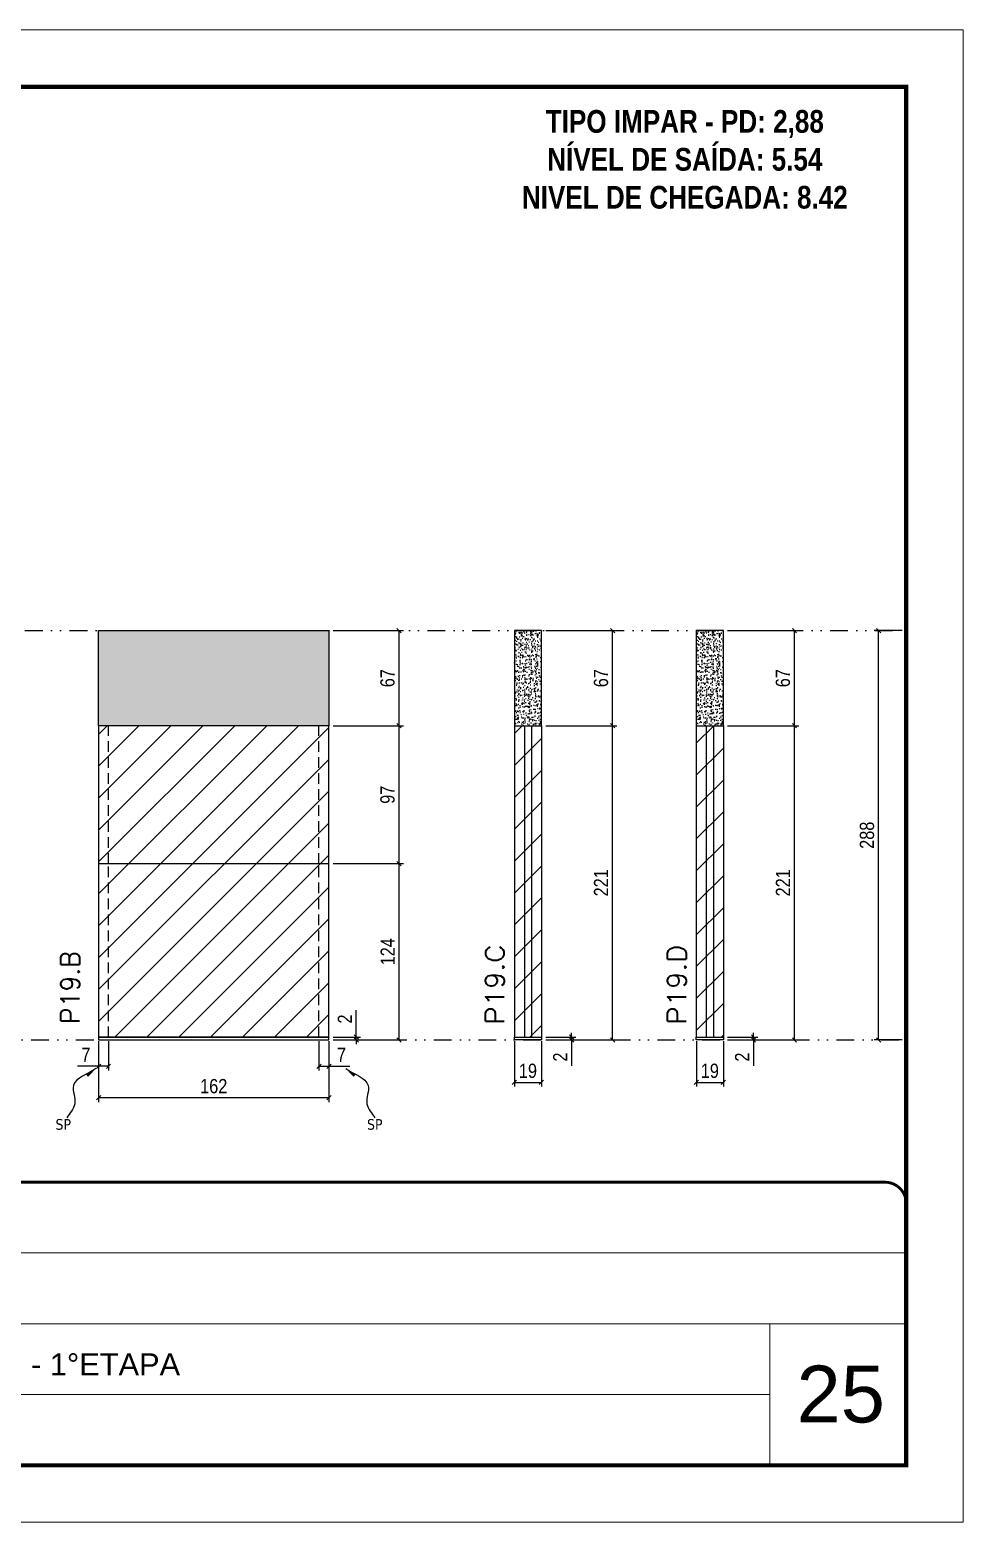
# Model space of a CAD drawing. Extents: x 14400 to 24104, y -21631 to 6985.
# Drawn here: x 15242 to 15898, y -957 to 93 of the extents above; entities that cross this region are included whole.
import ezdxf

# ---------------------------------------------------------------- set-up
doc = ezdxf.new("R2010")
doc.units = 0
for name, pattern in [('CONTINUO', [0]), ('DASHED', [0.75, 0.5, -0.25]), ('DIVIDE2', [0.625, 0.25, -0.125, 0, -0.125, 0, -0.125]), ('HIDDEN', [0.375, 0.25, -0.125])]:
    doc.linetypes.add(name, pattern=pattern)
for name, color, linetype, lineweight in [('CARIMBO', 255, 'Continuous', 9), ('Folhas', 255, 'Continuous', 9), ('Hachura', 251, 'Continuous', 9), ('SARRAFO DE PRESSAO', 251, 'DASHED', 9), ('Texto Seção', 7, 'Continuous', 15)]:
    doc.layers.add(name, color=color, linetype=linetype, lineweight=lineweight)
for name, color, linetype in [('COTA', 241, 'Continuous'), ('NOMENCLATURA', 7, 'Continuous'), ('Nível', 160, 'Continuous'), ('Painéis', 200, 'Continuous'), ('SARR_2.2x7', 40, 'Continuous'), ('Sarrafo de Pressão', 42, 'HIDDEN'), ('texto', 7, 'Continuous')]:
    doc.layers.add(name, color=color, linetype=linetype)
doc.styles.add('ARIAL', font='arial.ttf')
doc.styles.add('COTA TECNICA', font='techl___.ttf', dxfattribs={"height": 10})
doc.styles.add('COTA TECNICA-50', font='techl___.ttf', dxfattribs={"height": 10})
doc.styles.add('REGUA-120', font='ROMANS.shx', dxfattribs={"height": 15})
doc.styles.add('ROMANC', font='techb___.ttf', dxfattribs={"height": 2.5})
doc.styles.get("Standard").update_dxf_attribs({"font": 'arial.ttf'})
doc.dimstyles.new('COTA PAINEL-50', dxfattribs={"dimtxt": 10, "dimasz": 3, "dimexe": 3, "dimexo": 3, "dimgap": 3, "dimtad": 1, "dimdec": 1, "dimzin": 12, "dimdsep": 46, "dimtxsty": 'COTA TECNICA-50', "dimblk1": 'OBLIQUE', "dimblk2": 'OBLIQUE', "dimsah": 1, "dimcen": 0.9, "dimclrd": 4, "dimclre": 4, "dimclrt": 240, "dimadec": 1, "dimazin": 3, "dimtfac": 1, "dimtdec": 1, "dimtmove": 0, "dimatfit": 3, "dimfxl": 1, "dimtolj": 1, "dimtzin": 12, "dimarcsym": 0})
doc.dimstyles.new('PAINEL', dxfattribs={"dimtxt": 10, "dimasz": 3, "dimexe": 3, "dimexo": 3, "dimgap": 3, "dimtad": 1, "dimdec": 1, "dimzin": 12, "dimdsep": 46, "dimtxsty": 'COTA TECNICA', "dimblk1": 'OBLIQUE', "dimblk2": 'OBLIQUE', "dimsah": 1, "dimcen": 0.9, "dimclrd": 4, "dimclre": 4, "dimclrt": 240, "dimadec": 1, "dimazin": 3, "dimtfac": 1, "dimtdec": 1, "dimtmove": 0, "dimatfit": 3, "dimfxl": 1, "dimtolj": 1, "dimtzin": 12, "dimarcsym": 0})
doc.dimstyles.get("Standard").update_dxf_attribs({"dimtxt": 0.18, "dimasz": 0.18, "dimexe": 0.18, "dimexo": 0.0625, "dimgap": 0.09, "dimtad": 0, "dimtih": 1, "dimtoh": 1, "dimdec": 4, "dimzin": 0, "dimdsep": 46, "dimtxsty": 'Standard', "dimcen": 0.09, "dimadec": 0, "dimazin": 0, "dimtfac": 1, "dimtdec": 4, "dimtofl": 0, "dimtmove": 0, "dimatfit": 3, "dimfxl": 1, "dimtolj": 1, "dimtzin": 0, "dimarcsym": 0})

# ---------------------------------------------------------------- blocks, each defined once
blk = doc.blocks.new('9999999999')
at = {"color": 30, "linetype": 'CONTINUO'}
for p, q in [((98564.6, 34379.6), (99584, 34379.6)), ((98564.6, 34329.8), (99488, 34329.8)), ((99584, 34329.8), (99488, 34329.8)), ((99488, 34329.8), (99488, 34230.2)), ((98564.6, 34280), (99488, 34280))]:
    blk.add_line(p, q, dxfattribs=at)
at = {"color": 30, "linetype": 'CONTINUO', "const_width": 2}
blk.add_lwpolyline([(99584, 34230.2), (99584, 34414.4, 0.414214), (99569, 34429.4), (98229, 34429.4, 0.414214), (98214, 34414.4), (98214, 34245.2, 0.414214), (98229, 34230.2), (99584, 34230.2)], format="xyb", dxfattribs=at)
at = {"layer": 'Folhas'}
blk.add_lwpolyline([(98139, 34190.2), (99624, 34190.2), (99624, 35240.2), (98139, 35240.2)], close=True, dxfattribs=at)
at = {"layer": 'Folhas', "color": 30, "const_width": 3}
blk.add_lwpolyline([(98214, 34230.2), (99584, 34230.2), (99584, 35200.2), (98214, 35200.2)], close=True, dxfattribs=at)
at = {"color": 7, "linetype": 'Continuous', "ltscale": 5, "style": 'ARIAL'}
blk.add_text('TIPO IMPAR - 1°ETAPA', height=15.483, dxfattribs=at).set_placement((98837.7, 34293.5))
blk = doc.blocks.new('_Oblique')
at = {"color": 0, "linetype": 'ByBlock', "lineweight": -2}
blk.add_line((-0.5, -0.5), (0.5, 0.5), dxfattribs=at)
blk = doc.blocks.new('*D1138')
at = {"layer": 'COTA', "color": 4, "lineweight": -2, "transparency": 16777216}
for p, q in [((15855.5, -329.4), (15836, -329.4)), ((15839, -617.4), (15839, -329.4)), ((15855.5, -617.4), (15836, -617.4))]:
    blk.add_line(p, q, dxfattribs=at)
at = {"layer": 'Defpoints', "color": 0, "transparency": 16777216}
for p in [(15839, -329.4), (15858.5, -329.4), (15858.5, -617.4)]:
    blk.add_point(p, dxfattribs=at)
at = {"layer": 'COTA', "color": 4, "lineweight": -2, "transparency": 16777216, "xscale": 3, "yscale": 3, "zscale": 3}
for p, rotation in [((15839, -329.4), 90), ((15839, -617.4), 270)]:
    blk.add_blockref('_Oblique', p, dxfattribs=dict(at, rotation=rotation))
at = {"layer": 'COTA', "color": 240, "transparency": 16777216, "insert": (15830.9, -473.4), "char_height": 10, "attachment_point": 5, "rotation": 90, "style": 'COTA TECNICA'}
blk.add_mtext('\\A1;288', dxfattribs=at)
blk = doc.blocks.new('*D1146')
at = {"layer": 'COTA', "color": 4, "lineweight": -2, "transparency": 16777216}
for p, q in [((15290.6, -618.4), (15290.6, -661.1)), ((15452.6, -618.4), (15452.6, -661.1)), ((15452.6, -658.1), (15290.6, -658.1))]:
    blk.add_line(p, q, dxfattribs=at)
at = {"layer": 'Defpoints', "color": 0, "transparency": 16777216}
for p in [(15290.6, -615.4), (15452.6, -615.4), (15290.6, -658.1)]:
    blk.add_point(p, dxfattribs=at)
at = {"layer": 'COTA', "color": 4, "lineweight": -2, "transparency": 16777216, "xscale": 3, "yscale": 3, "zscale": 3, "rotation": 180}
blk.add_blockref('_Oblique', (15290.6, -658.1), dxfattribs=at)
at = {"layer": 'COTA', "color": 4, "lineweight": -2, "transparency": 16777216, "xscale": 3, "yscale": 3, "zscale": 3}
blk.add_blockref('_Oblique', (15452.6, -658.1), dxfattribs=at)
at = {"layer": 'COTA', "color": 240, "transparency": 16777216, "insert": (15371.6, -650), "char_height": 10, "attachment_point": 5, "style": 'COTA TECNICA'}
blk.add_mtext('\\A1;162', dxfattribs=at)
blk = doc.blocks.new('*D1147')
at = {"layer": 'COTA', "color": 4, "lineweight": -2, "transparency": 16777216}
for p, q in [((15445.6, -618.4), (15445.6, -639)), ((15452.6, -620.4), (15452.6, -639)), ((15445.6, -636), (15452.6, -636)), ((15452.6, -636), (15467.3, -636))]:
    blk.add_line(p, q, dxfattribs=at)
at = {"layer": 'Defpoints', "color": 0, "transparency": 16777216}
for p in [(15445.6, -615.4), (15452.6, -617.4), (15452.6, -636)]:
    blk.add_point(p, dxfattribs=at)
at = {"layer": 'COTA', "color": 4, "lineweight": -2, "transparency": 16777216, "xscale": 3, "yscale": 3, "zscale": 3, "rotation": 180}
blk.add_blockref('_Oblique', (15445.6, -636), dxfattribs=at)
at = {"layer": 'COTA', "color": 4, "lineweight": -2, "transparency": 16777216, "xscale": 3, "yscale": 3, "zscale": 3}
blk.add_blockref('_Oblique', (15452.6, -636), dxfattribs=at)
at = {"layer": 'COTA', "color": 240, "transparency": 16777216, "insert": (15461.4, -627.9), "char_height": 10, "attachment_point": 5, "style": 'COTA TECNICA-50'}
blk.add_mtext('\\A1;7', dxfattribs=at)
blk = doc.blocks.new('*D1148')
at = {"layer": 'COTA', "color": 4, "lineweight": -2, "transparency": 16777216}
for p, q in [((15297.6, -618.4), (15297.6, -639)), ((15290.6, -620.4), (15290.6, -639)), ((15290.6, -636), (15275.8, -636)), ((15297.6, -636), (15290.6, -636))]:
    blk.add_line(p, q, dxfattribs=at)
at = {"layer": 'Defpoints', "color": 0, "transparency": 16777216}
for p in [(15290.6, -617.4), (15297.6, -615.4), (15290.6, -636)]:
    blk.add_point(p, dxfattribs=at)
at = {"layer": 'COTA', "color": 4, "lineweight": -2, "transparency": 16777216, "xscale": 3, "yscale": 3, "zscale": 3, "rotation": 180}
blk.add_blockref('_Oblique', (15290.6, -636), dxfattribs=at)
at = {"layer": 'COTA', "color": 4, "lineweight": -2, "transparency": 16777216, "xscale": 3, "yscale": 3, "zscale": 3}
blk.add_blockref('_Oblique', (15297.6, -636), dxfattribs=at)
at = {"layer": 'COTA', "color": 240, "transparency": 16777216, "insert": (15281.7, -627.9), "char_height": 10, "attachment_point": 5, "style": 'COTA TECNICA-50'}
blk.add_mtext('\\A1;7', dxfattribs=at)
blk = doc.blocks.new('*D1150')
at = {"layer": 'COTA', "color": 4, "linetype": 'ByBlock', "lineweight": -2, "transparency": 16777216}
for p, q in [((15455.6, -493.4), (15504.9, -493.4)), ((15501.9, -617.4), (15501.9, -493.4)), ((15455.6, -617.4), (15504.9, -617.4))]:
    blk.add_line(p, q, dxfattribs=at)
at = {"layer": 'Defpoints', "color": 0, "linetype": 'ByBlock', "transparency": 16777216}
for p in [(15452.6, -493.4), (15501.9, -493.4), (15452.6, -617.4)]:
    blk.add_point(p, dxfattribs=at)
at = {"layer": 'COTA', "color": 4, "linetype": 'ByBlock', "lineweight": -2, "transparency": 16777216, "xscale": 3, "yscale": 3, "zscale": 3}
for p, rotation in [((15501.9, -493.4), 90), ((15501.9, -617.4), 270)]:
    blk.add_blockref('_Oblique', p, dxfattribs=dict(at, rotation=rotation))
at = {"layer": 'COTA', "color": 240, "linetype": 'ByBlock', "transparency": 16777216, "insert": (15493.9, -555.4), "char_height": 10, "attachment_point": 5, "rotation": 90, "style": 'COTA TECNICA'}
blk.add_mtext('\\A1;124', dxfattribs=at)
blk = doc.blocks.new('*D1149')
at = {"layer": 'COTA', "color": 4, "lineweight": -2, "transparency": 16777216}
for p, q in [((15471.8, -615.4), (15471.8, -596.6)), ((15455.6, -615.4), (15474.8, -615.4)), ((15455.6, -617.4), (15474.8, -617.4)), ((15471.8, -617.4), (15471.8, -615.4)), ((15471.8, -617.4), (15471.8, -620.4))]:
    blk.add_line(p, q, dxfattribs=at)
at = {"layer": 'Defpoints', "color": 0, "transparency": 16777216}
for p in [(15452.6, -615.4), (15452.6, -617.4), (15471.8, -617.4)]:
    blk.add_point(p, dxfattribs=at)
at = {"layer": 'COTA', "color": 4, "lineweight": -2, "transparency": 16777216, "xscale": 3, "yscale": 3, "zscale": 3}
for p, rotation in [((15471.8, -615.4), 270), ((15471.8, -617.4), 90)]:
    blk.add_blockref('_Oblique', p, dxfattribs=dict(at, rotation=rotation))
at = {"layer": 'COTA', "color": 240, "transparency": 16777216, "insert": (15463.8, -602.7), "char_height": 10, "attachment_point": 5, "rotation": 90, "style": 'COTA TECNICA-50'}
blk.add_mtext('\\A1;2', dxfattribs=at)
blk = doc.blocks.new('*D1151')
at = {"layer": 'COTA', "color": 4, "linetype": 'ByBlock', "lineweight": -2, "transparency": 16777216}
for p, q in [((15455.6, -493.4), (15504.9, -493.4)), ((15501.9, -617.4), (15501.9, -493.4)), ((15455.6, -617.4), (15504.9, -617.4))]:
    blk.add_line(p, q, dxfattribs=at)
at = {"layer": 'Defpoints', "color": 0, "linetype": 'ByBlock', "transparency": 16777216}
for p in [(15452.6, -493.4), (15501.9, -493.4), (15452.6, -617.4)]:
    blk.add_point(p, dxfattribs=at)
at = {"layer": 'COTA', "color": 4, "linetype": 'ByBlock', "lineweight": -2, "transparency": 16777216, "xscale": 3, "yscale": 3, "zscale": 3}
for p, rotation in [((15501.9, -493.4), 90), ((15501.9, -617.4), 270)]:
    blk.add_blockref('_Oblique', p, dxfattribs=dict(at, rotation=rotation))
at = {"layer": 'COTA', "color": 240, "linetype": 'ByBlock', "transparency": 16777216, "insert": (15493.9, -555.4), "char_height": 10, "attachment_point": 5, "rotation": 90, "style": 'COTA TECNICA'}
blk.add_mtext('\\A1;124', dxfattribs=at)
blk = doc.blocks.new('*D1152')
at = {"layer": 'COTA', "color": 4, "lineweight": -2, "transparency": 16777216}
for p, q in [((15455.6, -396.4), (15504.9, -396.4)), ((15501.9, -493.4), (15501.9, -396.4)), ((15455.6, -493.4), (15504.9, -493.4))]:
    blk.add_line(p, q, dxfattribs=at)
at = {"layer": 'Defpoints', "color": 0, "transparency": 16777216}
for p in [(15452.6, -396.4), (15501.9, -396.4), (15452.6, -493.4)]:
    blk.add_point(p, dxfattribs=at)
at = {"layer": 'COTA', "color": 4, "lineweight": -2, "transparency": 16777216, "xscale": 3, "yscale": 3, "zscale": 3}
for p, rotation in [((15501.9, -396.4), 90), ((15501.9, -493.4), 270)]:
    blk.add_blockref('_Oblique', p, dxfattribs=dict(at, rotation=rotation))
at = {"layer": 'COTA', "color": 240, "transparency": 16777216, "insert": (15493.8, -444.9), "char_height": 10, "attachment_point": 5, "rotation": 90, "style": 'COTA TECNICA'}
blk.add_mtext('\\A1;97', dxfattribs=at)
blk = doc.blocks.new('*D1153')
at = {"layer": 'COTA', "color": 4, "lineweight": -2, "transparency": 16777216}
for p, q in [((15583, -618.4), (15583, -650.3)), ((15602, -618.4), (15602, -650.3)), ((15583, -647.3), (15602, -647.3))]:
    blk.add_line(p, q, dxfattribs=at)
at = {"layer": 'Defpoints', "color": 0, "transparency": 16777216}
for p in [(15583, -615.4), (15602, -615.4), (15602, -647.3)]:
    blk.add_point(p, dxfattribs=at)
at = {"layer": 'COTA', "color": 4, "lineweight": -2, "transparency": 16777216, "xscale": 3, "yscale": 3, "zscale": 3, "rotation": 180}
blk.add_blockref('_Oblique', (15583, -647.3), dxfattribs=at)
at = {"layer": 'COTA', "color": 4, "lineweight": -2, "transparency": 16777216, "xscale": 3, "yscale": 3, "zscale": 3}
blk.add_blockref('_Oblique', (15602, -647.3), dxfattribs=at)
at = {"layer": 'COTA', "color": 240, "transparency": 16777216, "insert": (15592.5, -639.2), "char_height": 10, "attachment_point": 5, "style": 'COTA TECNICA'}
blk.add_mtext('\\A1;19', dxfattribs=at)
blk = doc.blocks.new('*D1154')
at = {"layer": 'COTA', "color": 4, "lineweight": -2, "transparency": 16777216}
for p, q in [((15605, -615.4), (15626.2, -615.4)), ((15605, -617.4), (15626.2, -617.4)), ((15623.2, -615.4), (15623.2, -612.4)), ((15623.2, -615.4), (15623.2, -617.4)), ((15623.2, -617.4), (15623.2, -635.6))]:
    blk.add_line(p, q, dxfattribs=at)
at = {"layer": 'Defpoints', "color": 0, "transparency": 16777216}
for p in [(15602, -615.4), (15602, -617.4), (15623.2, -615.4)]:
    blk.add_point(p, dxfattribs=at)
at = {"layer": 'COTA', "color": 4, "lineweight": -2, "transparency": 16777216, "xscale": 3, "yscale": 3, "zscale": 3}
for p, rotation in [((15623.2, -615.4), 270), ((15623.2, -617.4), 90)]:
    blk.add_blockref('_Oblique', p, dxfattribs=dict(at, rotation=rotation))
at = {"layer": 'COTA', "color": 240, "transparency": 16777216, "insert": (15615.2, -629.5), "char_height": 10, "attachment_point": 5, "rotation": 90, "style": 'COTA TECNICA-50'}
blk.add_mtext('\\A1;2', dxfattribs=at)
blk = doc.blocks.new('*D1155')
at = {"layer": 'COTA', "color": 4, "lineweight": -2, "transparency": 16777216}
for p, q in [((15605, -396.4), (15655, -396.4)), ((15652, -617.4), (15652, -396.4)), ((15605, -617.4), (15655, -617.4))]:
    blk.add_line(p, q, dxfattribs=at)
at = {"layer": 'Defpoints', "color": 0, "transparency": 16777216}
for p in [(15602, -396.4), (15652, -396.4), (15602, -617.4)]:
    blk.add_point(p, dxfattribs=at)
at = {"layer": 'COTA', "color": 4, "lineweight": -2, "transparency": 16777216, "xscale": 3, "yscale": 3, "zscale": 3}
for p, rotation in [((15652, -396.4), 90), ((15652, -617.4), 270)]:
    blk.add_blockref('_Oblique', p, dxfattribs=dict(at, rotation=rotation))
at = {"layer": 'COTA', "color": 240, "transparency": 16777216, "insert": (15643.9, -506.9), "char_height": 10, "attachment_point": 5, "rotation": 90, "style": 'COTA TECNICA-50'}
blk.add_mtext('\\A1;221', dxfattribs=at)
blk = doc.blocks.new('*D1159')
at = {"layer": 'COTA', "color": 4, "lineweight": -2, "transparency": 16777216}
for p, q in [((15605, -329.4), (15655, -329.4)), ((15652, -396.4), (15652, -329.4)), ((15605, -396.4), (15655, -396.4))]:
    blk.add_line(p, q, dxfattribs=at)
at = {"layer": 'Defpoints', "color": 0, "transparency": 16777216}
for p in [(15602, -329.4), (15652, -329.4), (15602, -396.4)]:
    blk.add_point(p, dxfattribs=at)
at = {"layer": 'COTA', "color": 4, "lineweight": -2, "transparency": 16777216, "xscale": 3, "yscale": 3, "zscale": 3}
for p, rotation in [((15652, -329.4), 90), ((15652, -396.4), 270)]:
    blk.add_blockref('_Oblique', p, dxfattribs=dict(at, rotation=rotation))
at = {"layer": 'COTA', "color": 240, "transparency": 16777216, "insert": (15643.9, -362.9), "char_height": 10, "attachment_point": 5, "rotation": 90, "style": 'COTA TECNICA'}
blk.add_mtext('\\A1;67', dxfattribs=at)
blk = doc.blocks.new('*D1156')
at = {"layer": 'COTA', "color": 4, "lineweight": -2, "transparency": 16777216}
for p, q in [((15710.9, -618.4), (15710.9, -650.3)), ((15729.9, -618.4), (15729.9, -650.3)), ((15710.9, -647.3), (15729.9, -647.3))]:
    blk.add_line(p, q, dxfattribs=at)
at = {"layer": 'Defpoints', "color": 0, "transparency": 16777216}
for p in [(15710.9, -615.4), (15729.9, -615.4), (15729.9, -647.3)]:
    blk.add_point(p, dxfattribs=at)
at = {"layer": 'COTA', "color": 4, "lineweight": -2, "transparency": 16777216, "xscale": 3, "yscale": 3, "zscale": 3, "rotation": 180}
blk.add_blockref('_Oblique', (15710.9, -647.3), dxfattribs=at)
at = {"layer": 'COTA', "color": 4, "lineweight": -2, "transparency": 16777216, "xscale": 3, "yscale": 3, "zscale": 3}
blk.add_blockref('_Oblique', (15729.9, -647.3), dxfattribs=at)
at = {"layer": 'COTA', "color": 240, "transparency": 16777216, "insert": (15720.4, -639.2), "char_height": 10, "attachment_point": 5, "style": 'COTA TECNICA'}
blk.add_mtext('\\A1;19', dxfattribs=at)
blk = doc.blocks.new('*D1157')
at = {"layer": 'COTA', "color": 4, "lineweight": -2, "transparency": 16777216}
for p, q in [((15732.9, -615.4), (15754.1, -615.4)), ((15732.9, -617.4), (15754.1, -617.4)), ((15751.1, -615.4), (15751.1, -612.4)), ((15751.1, -615.4), (15751.1, -617.4)), ((15751.1, -617.4), (15751.1, -635.6))]:
    blk.add_line(p, q, dxfattribs=at)
at = {"layer": 'Defpoints', "color": 0, "transparency": 16777216}
for p in [(15729.9, -615.4), (15729.9, -617.4), (15751.1, -615.4)]:
    blk.add_point(p, dxfattribs=at)
at = {"layer": 'COTA', "color": 4, "lineweight": -2, "transparency": 16777216, "xscale": 3, "yscale": 3, "zscale": 3}
for p, rotation in [((15751.1, -615.4), 270), ((15751.1, -617.4), 90)]:
    blk.add_blockref('_Oblique', p, dxfattribs=dict(at, rotation=rotation))
at = {"layer": 'COTA', "color": 240, "transparency": 16777216, "insert": (15743.1, -629.5), "char_height": 10, "attachment_point": 5, "rotation": 90, "style": 'COTA TECNICA-50'}
blk.add_mtext('\\A1;2', dxfattribs=at)
blk = doc.blocks.new('*D1158')
at = {"layer": 'COTA', "color": 4, "lineweight": -2, "transparency": 16777216}
for p, q in [((15732.9, -396.4), (15782.9, -396.4)), ((15779.9, -617.4), (15779.9, -396.4)), ((15732.9, -617.4), (15782.9, -617.4))]:
    blk.add_line(p, q, dxfattribs=at)
at = {"layer": 'Defpoints', "color": 0, "transparency": 16777216}
for p in [(15729.9, -396.4), (15779.9, -396.4), (15729.9, -617.4)]:
    blk.add_point(p, dxfattribs=at)
at = {"layer": 'COTA', "color": 4, "lineweight": -2, "transparency": 16777216, "xscale": 3, "yscale": 3, "zscale": 3}
for p, rotation in [((15779.9, -396.4), 90), ((15779.9, -617.4), 270)]:
    blk.add_blockref('_Oblique', p, dxfattribs=dict(at, rotation=rotation))
at = {"layer": 'COTA', "color": 240, "transparency": 16777216, "insert": (15771.8, -506.9), "char_height": 10, "attachment_point": 5, "rotation": 90, "style": 'COTA TECNICA-50'}
blk.add_mtext('\\A1;221', dxfattribs=at)
blk = doc.blocks.new('*D1160')
at = {"layer": 'COTA', "color": 4, "lineweight": -2, "transparency": 16777216}
for p, q in [((15732.9, -329.4), (15782.9, -329.4)), ((15779.9, -396.4), (15779.9, -329.4)), ((15732.9, -396.4), (15782.9, -396.4))]:
    blk.add_line(p, q, dxfattribs=at)
at = {"layer": 'Defpoints', "color": 0, "transparency": 16777216}
for p in [(15729.9, -329.4), (15779.9, -329.4), (15729.9, -396.4)]:
    blk.add_point(p, dxfattribs=at)
at = {"layer": 'COTA', "color": 4, "lineweight": -2, "transparency": 16777216, "xscale": 3, "yscale": 3, "zscale": 3}
for p, rotation in [((15779.9, -329.4), 90), ((15779.9, -396.4), 270)]:
    blk.add_blockref('_Oblique', p, dxfattribs=dict(at, rotation=rotation))
at = {"layer": 'COTA', "color": 240, "transparency": 16777216, "insert": (15771.8, -362.9), "char_height": 10, "attachment_point": 5, "rotation": 90, "style": 'COTA TECNICA'}
blk.add_mtext('\\A1;67', dxfattribs=at)
blk = doc.blocks.new('*D1990')
at = {"layer": 'COTA', "color": 4, "lineweight": -2, "transparency": 16777216}
for p, q in [((15455.6, -329.4), (15504.9, -329.4)), ((15501.9, -396.4), (15501.9, -329.4)), ((15455.6, -396.4), (15504.9, -396.4))]:
    blk.add_line(p, q, dxfattribs=at)
at = {"layer": 'Defpoints', "color": 0, "transparency": 16777216}
for p in [(15452.6, -329.4), (15501.9, -329.4), (15452.6, -396.4)]:
    blk.add_point(p, dxfattribs=at)
at = {"layer": 'COTA', "color": 4, "lineweight": -2, "transparency": 16777216, "xscale": 3, "yscale": 3, "zscale": 3}
for p, rotation in [((15501.9, -329.4), 90), ((15501.9, -396.4), 270)]:
    blk.add_blockref('_Oblique', p, dxfattribs=dict(at, rotation=rotation))
at = {"layer": 'COTA', "color": 240, "transparency": 16777216, "insert": (15493.8, -362.9), "char_height": 10, "attachment_point": 5, "rotation": 90, "style": 'COTA TECNICA'}
blk.add_mtext('\\A1;67', dxfattribs=at)

msp = doc.modelspace()

# ---------------------------------------------------------------- hatches: boundary and pattern name
at = {"layer": 'COTA'}
h = msp.add_hatch(dxfattribs=at)
h.set_pattern_fill('AR-CONC', color=256, scale=0.03)
h.set_pattern_definition([(50, (282.622, -6e-14), (5.4655401, -0.4781726), [0.5715, -6.2865]), (355, (282.622, -6e-14), (-1.0573026, 5.7317054), [0.4572, -5.0292175]), (100.451445, (283.0776, -0.04), (4.4082374, 5.2535326), [0.4857003, -5.3427073]), (46.1842, (282.622, 1.524), (8.1323712, -1.2612698), [0.85725, -9.42975]), (96.63556, (283.3, 1.419), (7.122124, 7.4227837), [0.7285507, -8.0140682]), (351.18415, (282.622, 1.524), (7.122124, 7.4227837), [0.685799, -7.543792]), (21, (283.384, 1.143), (4.5484317, -3.067956), [0.5715, -6.2865]), (326, (283.384, 1.143), (1.8540609, 5.525639), [0.4572, -5.0292]), (71.451445, (283.763, 0.8873), (6.4024926, 2.457683), [0.4857003, -5.3426981]), (37.5, (282.6221, -6e-14), (0.0926581, 2.53665117), [0, -4.96824, 0, -5.1054, 0, -5.04825]), (7.5, (282.622, -6e-14), (2.00458988, 3.00541724), [0, -2.91084, 0, -4.85394, 0, -1.92405]), (327.5, (280.9229, -6e-14), (4.06771786, -0.17186232), [0, -1.905, 0, -5.9436, 0, -7.8867]), (317.5, (280.161, -6e-14), (4.4438754, 0.7627947), [0, -2.4765, 0, -3.94716, 0, -5.6007])])
h.paths.add_polyline_path([(15452.58, -329.44), (15290.58, -329.44), (15290.58, -396.44), (15452.58, -396.44)])
h = msp.add_hatch(dxfattribs=at)
h.set_pattern_fill('AR-CONC', color=256, scale=0.03)
h.set_pattern_definition([(50, (-3160.047, -4622.3004), (5.4655401, -0.4781726), [0.5715, -6.2865]), (355, (-3160.047, -4622.3004), (-1.0573026, 5.7317054), [0.4572, -5.0292175]), (100.451445, (-3159.5915, -4622.3403), (4.4082374, 5.2535326), [0.4857003, -5.3427073]), (46.1842, (-3160.047, -4620.7764), (8.1323712, -1.2612698), [0.85725, -9.42975]), (96.635558, (-3159.369, -4620.8815), (7.122124, 7.4227837), [0.7285507, -8.0140682]), (351.18415, (-3160.047, -4620.7764), (7.122124, 7.4227837), [0.685799, -7.543792]), (21, (-3159.285, -4621.1574), (4.5484317, -3.0679559), [0.5715, -6.2865]), (326, (-3159.285, -4621.1574), (1.8540609, 5.525639), [0.4572, -5.0292]), (71.451445, (-3158.906, -4621.413), (6.4024926, 2.457683), [0.4857003, -5.3426981]), (37.5, (-3160.047, -4622.3004), (0.0926581, 2.53665117), [0, -4.96824, 0, -5.1054, 0, -5.04825]), (7.5, (-3160.047, -4622.3004), (2.00458988, 3.00541724), [0, -2.91084, 0, -4.85394, 0, -1.92405]), (327.5, (-3161.7462, -4622.3004), (4.06771786, -0.17186232), [0, -1.905, 0, -5.9436, 0, -7.8867]), (317.5, (-3162.5082, -4622.3004), (4.44387544, 0.7627947), [0, -2.4765, 0, -3.94716, 0, -5.6007])])
h.paths.add_polyline_path([(15602.01, -329.44), (15583.01, -329.44), (15583.01, -396.44), (15602.01, -396.44)])
h = msp.add_hatch(dxfattribs=at)
h.set_pattern_fill('AR-CONC', color=256, scale=0.03)
h.set_pattern_definition([(50, (-3032.1664, -4622.3004), (5.4655401, -0.4781726), [0.5715, -6.2865]), (355, (-3032.1664, -4622.3004), (-1.0573026, 5.7317054), [0.4572, -5.0292175]), (100.451445, (-3031.711, -4622.3403), (4.4082374, 5.2535326), [0.4857003, -5.3427073]), (46.1842, (-3032.1664, -4620.7764), (8.1323712, -1.2612698), [0.85725, -9.42975]), (96.635558, (-3031.489, -4620.8815), (7.122124, 7.4227837), [0.7285507, -8.0140682]), (351.18415, (-3032.166, -4620.7764), (7.122124, 7.4227837), [0.685799, -7.543792]), (21, (-3031.4044, -4621.1574), (4.5484317, -3.0679559), [0.5715, -6.2865]), (326, (-3031.4044, -4621.1574), (1.8540609, 5.525639), [0.4572, -5.0292]), (71.451445, (-3031.0254, -4621.413), (6.4024926, 2.457683), [0.4857003, -5.3426981]), (37.5, (-3032.1664, -4622.3004), (0.0926581, 2.53665117), [0, -4.96824, 0, -5.1054, 0, -5.04825]), (7.5, (-3032.1664, -4622.3004), (2.00458988, 3.00541724), [0, -2.91084, 0, -4.85394, 0, -1.92405]), (327.5, (-3033.8657, -4622.3004), (4.06771786, -0.17186232), [0, -1.905, 0, -5.9436, 0, -7.8867]), (317.5, (-3034.6277, -4622.3004), (4.44387544, 0.7627947), [0, -2.4765, 0, -3.94716, 0, -5.6007])])
h.paths.add_polyline_path([(15729.89, -329.44), (15710.89, -329.44), (15710.89, -396.44), (15729.89, -396.44)])
at = {"layer": 'Hachura', "linetype": 'ByBlock'}
h = msp.add_hatch(dxfattribs=at)
h.set_pattern_fill('ANSI31', color=256, scale=5)
h.paths.add_polyline_path([(15169.96, -396.44), (15007.96, -396.44), (15007.96, -493.44), (15169.96, -493.44)])
h.paths.add_polyline_path([(15452.58, -396.44), (15290.58, -396.44), (15290.58, -493.44), (15452.58, -493.44)])
h.paths.add_polyline_path([(15452.58, -493.44), (15290.58, -493.44), (15290.58, -615.44), (15452.58, -615.44)])
h.paths.add_polyline_path([(15169.96, -493.44), (15007.96, -493.44), (15007.96, -615.44), (15169.96, -615.44)])
h = msp.add_hatch(dxfattribs=at)
h.set_pattern_fill('ANSI31', color=256, scale=5)
h.paths.add_polyline_path([(15602.01, -396.44), (15583.01, -396.44), (15583.01, -615.44), (15602.01, -615.44)])
h.paths.add_polyline_path([(15729.89, -396.44), (15710.89, -396.44), (15710.89, -615.44), (15729.89, -615.44)])

# ---------------------------------------------------------------- linework, layer by layer
at = {"layer": 'COTA'}
for p, q in [((15290.58, -396.44), (15290.58, -329.44)), ((15290.58, -329.44), (15452.58, -329.44)), ((15452.58, -329.44), (15452.58, -396.44))]:
    msp.add_line(p, q, dxfattribs=at)
for points in [[(15583.01, -396.44), (15602.01, -396.44), (15602.01, -329.44), (15583.01, -329.44)], [(15710.89, -396.44), (15729.89, -396.44), (15729.89, -329.44), (15710.89, -329.44)]]:
    msp.add_lwpolyline(points, close=True, dxfattribs=at)
at = {"layer": 'Nível', "color": 4, "linetype": 'DIVIDE2', "ltscale": 50}
for p, q in [((14955.78, -329.44), (15858.47, -329.44)), ((14488.47, -617.44), (15858.47, -617.44))]:
    msp.add_line(p, q, dxfattribs=at)
at = {"layer": 'Painéis'}
for p, q in [((15290.58, -396.44), (15290.58, -615.44)), ((15452.58, -396.44), (15290.58, -396.44)), ((15452.58, -615.44), (15452.58, -396.44)), ((15583.01, -396.44), (15583.01, -615.44)), ((15583.01, -396.44), (15602.01, -396.44)), ((15602.01, -396.44), (15602.01, -615.44)), ((15710.89, -396.44), (15710.89, -615.44)), ((15710.89, -396.44), (15729.89, -396.44)), ((15729.89, -396.44), (15729.89, -615.44)), ((15452.58, -493.44), (15290.58, -493.44)), ((15290.58, -615.44), (15452.58, -615.44)), ((15583.01, -615.44), (15602.01, -615.44)), ((15583.01, -617.44), (15583.01, -615.44)), ((15602.01, -617.44), (15583.01, -617.44)), ((15602.01, -615.44), (15602.01, -617.44)), ((15710.89, -615.44), (15729.89, -615.44)), ((15710.89, -617.44), (15710.89, -615.44)), ((15729.89, -617.44), (15710.89, -617.44)), ((15729.89, -615.44), (15729.89, -617.44))]:
    msp.add_line(p, q, dxfattribs=at)
msp.add_lwpolyline([(15452.58, -615.44), (15290.58, -615.44), (15290.58, -617.44), (15452.58, -617.44)], close=True, dxfattribs=at)
at = {"layer": 'SARR_2.2x7'}
for p, q in [((15590.01, -396.44), (15590.01, -615.44)), ((15595.01, -396.44), (15595.01, -615.44)), ((15717.89, -396.44), (15717.89, -615.44)), ((15722.89, -396.44), (15722.89, -615.44))]:
    msp.add_line(p, q, dxfattribs=at)
at = {"layer": 'Sarrafo de Pressão', "ltscale": 30}
for p, q in [((15297.58, -493.44), (15297.58, -396.44)), ((15445.58, -493.44), (15445.58, -396.44)), ((15297.58, -615.44), (15297.58, -493.44)), ((15445.58, -615.44), (15445.58, -493.44))]:
    msp.add_line(p, q, dxfattribs=at)

# ---------------------------------------------------------------- block references
at = {"layer": 'SARRAFO DE PRESSAO', "color": 6, "linetype": 'ByBlock'}
msp.add_blockref('9999999999', (-83725.51, -35146.93), dxfattribs=at)

# ---------------------------------------------------------------- texts
at = {"layer": 'CARIMBO', "style": 'ARIAL'}
msp.add_text('25', height=40, dxfattribs=at).set_placement((15781.33, -886.58))
at = {"layer": 'NOMENCLATURA', "color": 2, "insert": (15702.79, 36.86), "char_height": 16, "attachment_point": 2, "style": 'ROMANC'}
msp.add_mtext_dynamic_manual_height_columns('TIPO IMPAR - PD: 2,88\\PNÍVEL DE SAÍDA: 5.54\\PNIVEL DE CHEGADA: 8.42', width=432.3511, gutter_width=1, heights=[0], dxfattribs=at)
at = {"layer": 'texto', "color": 0, "char_height": 7.5, "attachment_point": 5}
for insert in [(15265.8, -676.93), (15484.82, -676.93)]:
    msp.add_mtext('{\\fTahoma|b0|i0|c0|p34;\\C4;SP}', dxfattribs=dict(at, insert=insert))
at = {"layer": 'Texto Seção', "style": 'REGUA-120', "width": 1.1}
for s, p in [('P19.C', (15575.76, -606.68)), ('P19.D', (15703.64, -606.68))]:
    msp.add_text(s, height=13, rotation=90, dxfattribs=at).set_placement(p)
at = {"layer": 'Texto Seção', "insert": (15277.11, -606.19), "char_height": 13, "width": 285.3299, "attachment_point": 7, "rotation": 90, "style": 'REGUA-120'}
msp.add_mtext('\\pt26;P19.B', dxfattribs=at)

# ---------------------------------------------------------------- dimensions: what is measured, and where the dimension line sits
at = {"layer": 'COTA'}
for base, p1, p2, angle, dimstyle, picture, middle in [((15501.94, -329.44), (15452.58, -396.44), (15452.58, -329.44), 90, 'PAINEL', '*D1990', (15493.84, -362.94)), ((15652, -329.44), (15602.01, -396.44), (15602.01, -329.44), 90, 'PAINEL', '*D1159', (15643.89, -362.94)), ((15779.88, -329.44), (15729.89, -396.44), (15729.89, -329.44), 90, 'PAINEL', '*D1160', (15771.77, -362.94)), ((15839.01, -329.44), (15858.47, -617.44), (15858.47, -329.44), 90, 'PAINEL', '*D1138', (15830.92, -473.44)), ((15501.94, -396.44), (15452.58, -493.44), (15452.58, -396.44), 90, 'PAINEL', '*D1152', (15493.84, -444.94)), ((15652, -396.44), (15602.01, -617.44), (15602.01, -396.44), 90, 'COTA PAINEL-50', '*D1155', (15643.94, -506.94)), ((15779.88, -396.44), (15729.89, -617.44), (15729.89, -396.44), 90, 'COTA PAINEL-50', '*D1158', (15771.82, -506.94)), ((15290.58, -635.95), (15297.58, -615.44), (15290.58, -617.44), 180, 'COTA PAINEL-50', '*D1148', (15281.71, -627.88))]:
    dim = msp.add_linear_dim(base=base, p1=p1, p2=p2, angle=angle, dimstyle=dimstyle, dxfattribs=at)
    dim.commit()
    dim.dimension.update_dxf_attribs({"geometry": picture, "text_midpoint": middle})
at = {"layer": 'COTA', "linetype": 'ByBlock'}
for picture in ['*D1150', '*D1151']:
    dim = msp.add_aligned_dim(p1=(15452.58, -617.44), p2=(15452.58, -493.44), distance=-49.37, dimstyle='PAINEL', dxfattribs=at)
    dim.commit()
    dim.dimension.update_dxf_attribs({"geometry": picture, "text_midpoint": (15493.87, -555.44)})
at = {"layer": 'COTA'}
for base, p1, p2, picture, middle in [((15471.84, -617.44), (15452.58, -615.44), (15452.58, -617.44), '*D1149', (15471.84, -602.69)), ((15623.2, -615.44), (15602.01, -617.44), (15602.01, -615.44), '*D1154', (15623.2, -629.5)), ((15751.08, -615.44), (15729.89, -617.44), (15729.89, -615.44), '*D1157', (15751.08, -629.5))]:
    dim = msp.add_linear_dim(base=base, p1=p1, p2=p2, angle=90, dimstyle='COTA PAINEL-50', dxfattribs=at)
    dim.commit()
    dim.dimension.update_dxf_attribs({"geometry": picture, "text_midpoint": middle, "dimtype": 160})
dim = msp.add_linear_dim(base=(15290.58, -658.12), p1=(15452.58, -615.44), p2=(15290.58, -615.44), angle=180, dimstyle='PAINEL', override={"dimarcsym": 2}, dxfattribs=at)
dim.commit()
dim.dimension.update_dxf_attribs({"geometry": '*D1146', "text_midpoint": (15371.58, -650.02)})
dim = msp.add_linear_dim(base=(15452.58, -635.95), p1=(15445.58, -615.44), p2=(15452.58, -617.44), dimstyle='COTA PAINEL-50', dxfattribs=at)
dim.commit()
dim.dimension.update_dxf_attribs({"geometry": '*D1147', "text_midpoint": (15461.44, -627.88)})
for base, p1, p2, picture, middle in [((15602.01, -647.33), (15583.01, -615.44), (15602.01, -615.44), '*D1153', (15592.51, -639.25)), ((15729.89, -647.33), (15710.89, -615.44), (15729.89, -615.44), '*D1156', (15720.39, -639.25))]:
    dim = msp.add_linear_dim(base=base, p1=p1, p2=p2, dimstyle='PAINEL', override={"dimarcsym": 2}, dxfattribs=at)
    dim.commit()
    dim.dimension.update_dxf_attribs({"geometry": picture, "text_midpoint": middle})

# ---------------------------------------------------------------- leaders
at = {"layer": 'COTA', "path_type": 1}
for points in [[(15288.75, -637.62), (15272.96, -649.46), (15273.89, -662.46), (15268.34, -672.24)], [(15464.41, -637.62), (15480.19, -649.46), (15479.27, -662.46), (15484.82, -672.24)]]:
    msp.add_leader(points, dimstyle='Standard', override={"dimasz": 8}, dxfattribs=at)

doc.saveas('drawing.dxf')
